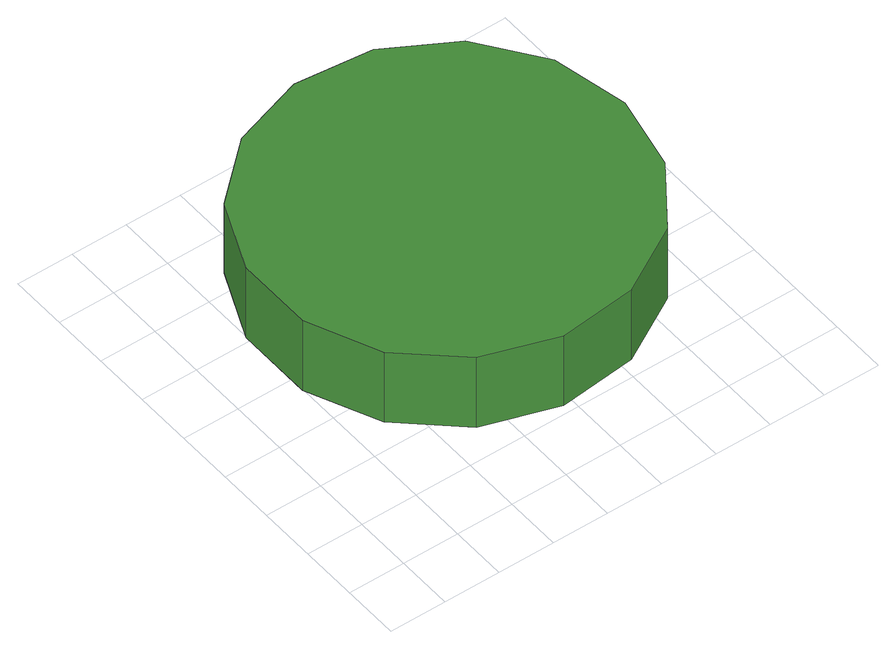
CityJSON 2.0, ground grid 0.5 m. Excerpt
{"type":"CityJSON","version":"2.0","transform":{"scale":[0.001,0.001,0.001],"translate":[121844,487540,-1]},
"CityObjects":{
"tree1":{"type":"SolitaryVegetationObject","attributes":{"function":"something"},"geometry":[{"type":"MultiSurface","lod":"1","boundaries":[[[0,1,2,3,4,5,6,7,8,9,10,11,12,13,14]],[[15,16,17,18,19,20,21,22,23,24,25,26,27,28,29]],[[0,29,28,1]],[[1,28,27,2]],[[2,27,26,3]],[[3,26,25,4]],[[4,25,24,5]],[[5,24,23,6]],[[6,23,22,7]],[[7,22,21,8]],[[8,21,20,9]],[[9,20,19,10]],[[10,19,18,11]],[[11,18,17,12]],[[12,17,16,13]],[[13,16,15,14]],[[14,15,29,0]]]}]}
},
"vertices":[
[3732,2205,1373],[3590,2872,1373],[3190,3423,1373],[2600,3764,1373],[1922,3835,1373],[1274,3625,1373],[767,3169,1373],[490,2546,1373],[490,1865,1373],[767,1242,1373],[1274,786,1373],[1922,575,1373],[2600,647,1373],[3190,987,1373],[3590,1539,1373],[3590,1539,645],[3190,987,645],[2600,647,645],[1922,575,645],[1274,786,645],[767,1242,645],[490,1865,645],[490,2546,645],[767,3169,645],[1274,3625,645],[1922,3835,645],[2600,3764,645],[3190,3423,645],[3590,2872,645],[3732,2205,645]
]}
